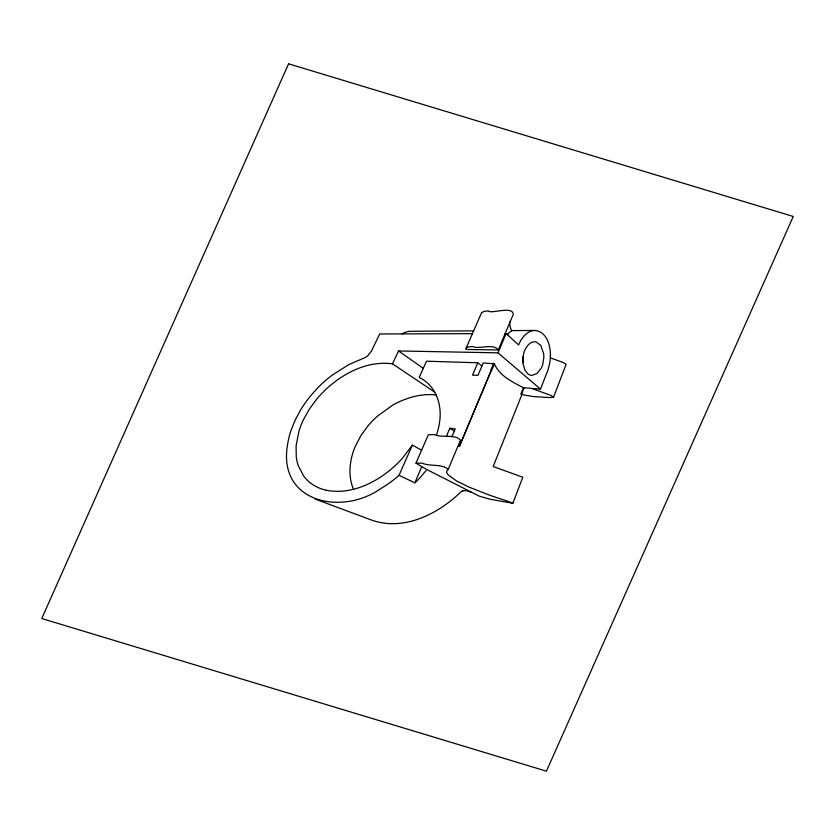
<?xml version="1.0" encoding="UTF-8"?>
<svg xmlns="http://www.w3.org/2000/svg" width="835" height="835" viewBox="0 0 835 835"><rect width="100%" height="100%" fill="white"/><g stroke="black" fill="none" stroke-linecap="round" stroke-linejoin="round"><path stroke-width="1.25" d="M521.614 394.11A23.203 19.539 -3.2 0 0 524.046 394.997L532.96 396.521L549.921 397.606L553.574 397.136L551.079 395.498L532.427 388.661M487.88 494.539L469.019 487.108L456.547 480.96L448.092 474.823L446.694 472.704L446.756 471.003A3.215 2.703 -3.2 0 1 447.8 469.792A1.326 1.117 -3.2 0 0 448.238 469.301C442.007 463.644 429.534 466.619 422.312 463.195L415.976 463.112L423.387 467.621A21.115 17.796 -3.2 0 1 425.913 469.082L479.029 496.053L489.769 499.194L512.847 503.265L522.814 477.255L493.182 466.514L521.906 394.569L520.852 394.078L523.399 387.701C512.439 381.981 499.445 375.886 494.383 363.82L483.214 362.954L477.954 375.353L472.516 375.103L477.787 362.787L481.899 366.054M553.574 397.136L566.12 364.331L563.145 362.484L550.348 357.86M523.399 387.701L540.495 389.131L548.084 369.769L549.806 362.724A68.011 57.291 -3.2 0 0 550.411 355.261C550.599 345.387 546.455 331.245 534.776 330.451L511.667 330.608A21.188 17.848 -3.2 0 1 509.767 321.934M521.499 394.381L523.973 388.171M448.238 469.301L460.471 440.17C455.451 433.772 440.828 438.156 434.701 434.586L428.355 434.732L415.997 463.018M498.234 349.959L513.274 314.388C512.878 305.464 490.5 314.377 488.277 310.902L483.997 311.382L481.576 312.718L466.128 348.091L468.143 346.89L472.84 346.535C478.643 349.719 493.537 342.893 498.234 349.959L466.306 349.468M326.234 490.228A39.162 32.993 -3.2 0 1 319.805 488.287A39.005 32.857 -3.2 0 1 303.47 475.699L298.116 465.252A60.736 51.165 -3.2 0 1 296.279 457.204L296.091 445.692L299.055 430.902A109.114 91.923 -3.2 0 1 303.512 419.525L309.347 409.14L316.851 398.963A124.54 104.918 -3.2 0 1 326.203 389.11C343.78 372.765 367.953 360.49 392.492 363.83L398.525 350.961L498.025 352.84L506.125 333.53L518.608 344.959C521.353 338.196 526.833 330.743 534.776 330.451M493.725 363.277L490.896 370.02L491.564 370.563L494.383 363.82M459.365 446.485L491.397 370.041L459.375 446.485A8.663 7.306 -3.2 0 1 458.592 444.617M451.902 436.715L455.232 428.866L449.804 428.261L446.495 436.027M421.758 466.786L414.828 482.807L399.026 475.334L396.635 477.401A116.848 98.446 -3.2 0 1 380.948 488.475C341.839 516.28 277.136 502.451 287.626 444.21A108.686 91.558 -3.2 0 1 290.956 430.599L295.183 420.026L301.07 409.213A146.125 123.1 -3.2 0 1 310.547 395.936L317.227 388.39A130.584 110.011 -3.2 0 1 332.382 375.019L348.842 364.592L363.319 358.361A15.322 12.901 -3.2 0 0 368.005 355.501L371.387 351.191L379.716 333.969L472.422 333.645M399.026 475.334L412.354 445.149L421.602 450.159M412.354 445.149L402.324 458.394A122.766 103.425 -3.2 0 1 392.168 468.32C374.362 483.674 350.136 494.967 326.234 490.239M507.377 334.678L507.983 333.927M426.132 470.648L423.481 473.56A66.017 55.611 -3.2 0 1 414.828 482.807M462.173 491.074L461.515 491.429A5.772 4.853 -3.2 0 0 461.056 491.742C438.417 513.859 403.889 531.519 371.711 520.121L315.348 499.142M462.319 491.011L462.84 490.813M462.976 490.771L466.577 490.667A10.845 9.133 -3.2 0 1 467.203 490.803L471.431 492.379M473.633 330.869L410.507 331.286A14.289 12.045 -3.2 0 0 402.021 333.948M505.133 333.541L506.125 333.53M477.787 362.787L426.508 361.19L419.18 377.389A38.65 32.555 -3.2 0 1 423.428 379.894C437.06 388.839 442.039 406.53 439.575 422.04A89.606 75.484 -3.2 0 1 436.528 434.805M436.183 394.986C424.18 393.473 412.01 396.312 400.988 400.988A77.425 65.224 -3.2 0 0 392.732 405.121L377.702 415.955A103.916 87.55 -3.2 0 0 367.348 426.664L360.908 435.63L355.063 446.819A92.247 77.718 -3.2 0 0 351.827 456.599C349.187 467.308 348.967 479.05 353.56 489.279M449.804 428.261L454.313 431.037M392.492 363.83L434.722 392.147M398.525 350.961L423.282 368.329M498.025 352.84L540.495 389.131M512.888 503.234L505.54 500.468A395.592 333.269 -3.2 0 1 487.88 494.539M508.056 333.969A11.638 9.811 -3.2 0 1 511.73 330.806M466.347 349.447A2.317 1.952 -3.2 0 1 466.066 348.08M523.127 356.42A27.732 23.359 -3.2 0 1 522.929 362.651M522.846 358.664L522.804 360.073A37.053 31.219 -3.2 0 0 523.148 364.258L525.058 370.375L527.574 373.537A6.784 5.72 -3.2 0 0 531.874 375.426L536.999 373.516L541.372 367.901A25.603 21.574 -3.2 0 0 542.771 364.269L543.825 357.662A37.878 31.907 -3.2 0 0 543.585 353.487L540.756 345.356L536.153 341.985A5.386 4.54 -3.2 0 0 534.525 341.765C530.037 341.713 526.968 345.94 525.121 349.541A26.334 22.19 -3.2 0 0 523.754 353.288L522.846 358.664M288.576 63.825L41.75 618.526L546.424 771.175L793.25 216.474L288.576 63.825"/></g></svg>
